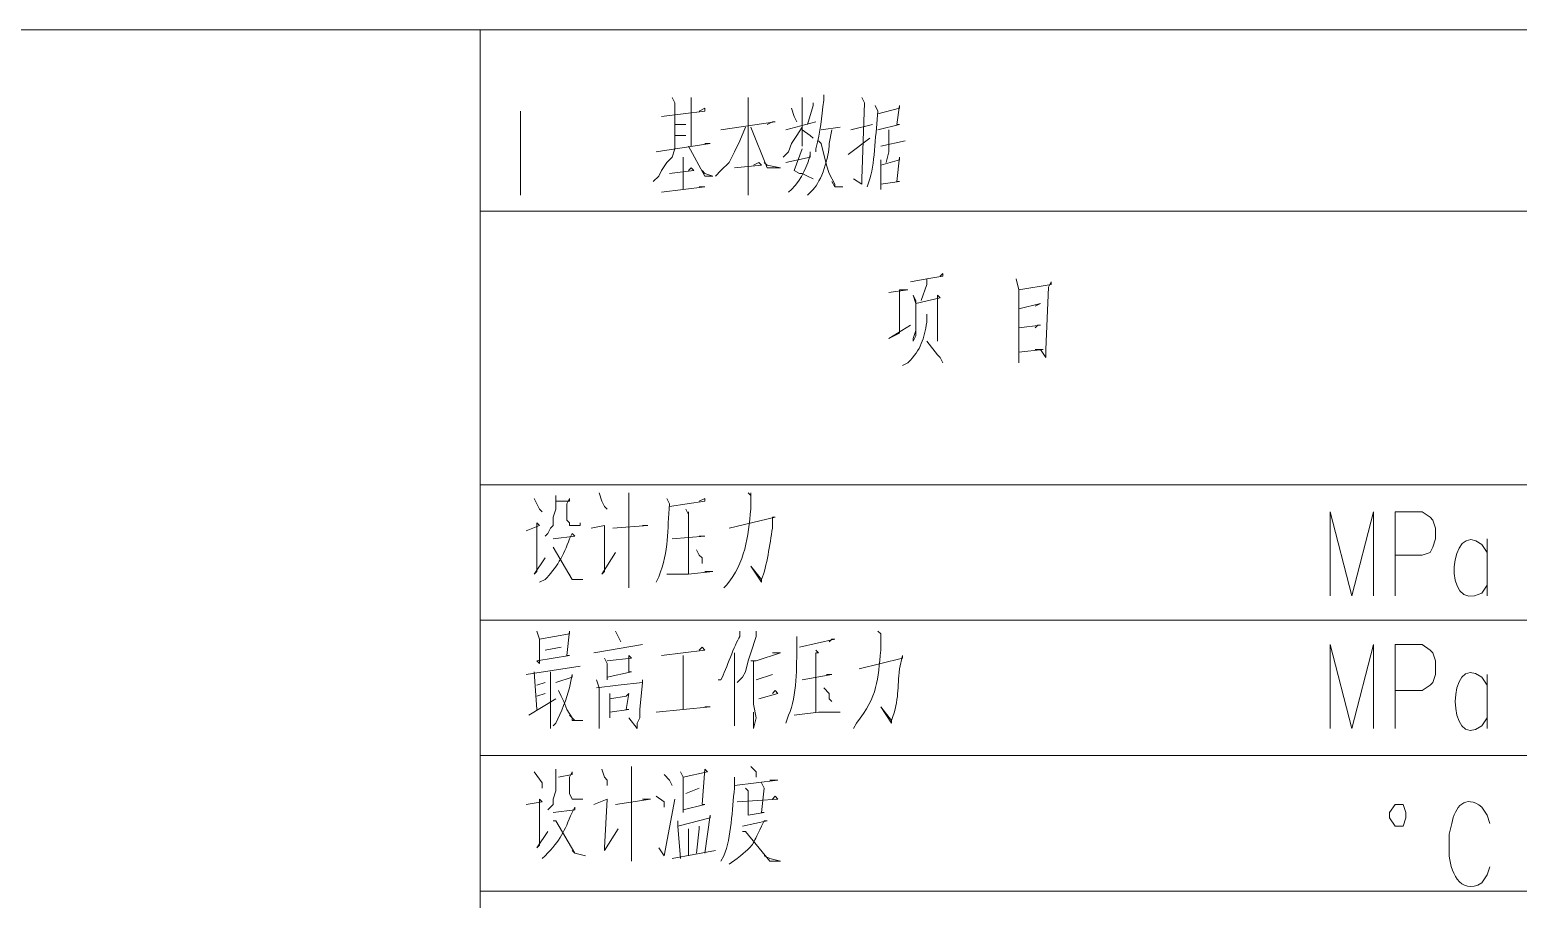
# Model space of a CAD drawing. Header units: millimetres. Extents: x 0 to 819, y 0 to 1152.
# Drawn here: x 539.4 to 638.4, y 1093.8 to 1151.6 of the extents above; entities that cross this region are included whole.
import ezdxf

# ---------------------------------------------------------------- set-up
doc = ezdxf.new("R2010")
doc.units = ezdxf.units.MM
doc.layers.add('1', color=7, linetype='Continuous')

msp = doc.modelspace()

# ---------------------------------------------------------------- linework, layer by layer
at = {"layer": '1', "color": 0, "lineweight": 18}
for points in [[(819, 14.361732), (43.56, 14.361732), (43.56, 1151.601732), (819, 1151.601732), (819, 14.361732)], [(569.34, 1151.601732), (569.34, 761.001732)], [(819, 1139.541732), (569.34, 1139.541732)]]:
    msp.add_lwpolyline(points, dxfattribs=at)
at = {"layer": '1', "color": 0, "lineweight": 9}
for points in [[(582.12, 1147.101732), (582.3, 1146.741732), (582.3, 1143.681732), (582.12, 1143.141732), (581.76, 1142.781732), (581.4, 1142.241732), (581.22, 1141.881732), (580.86, 1141.521732)], [(583.38, 1147.101732), (583.38, 1146.921732), (583.38, 1143.861732)], [(587.16, 1147.101732), (587.16, 1140.621732), (587.16, 1140.981732), (587.16, 1141.701732)], [(590.76, 1147.101732), (590.76, 1146.741732), (590.76, 1143.861732), (590.76, 1144.221732), (590.76, 1144.581732)], [(594.72, 1147.101732), (594.9, 1146.741732), (594.9, 1146.741732), (594.72, 1141.701732), (594.72, 1141.341732), (594.72, 1141.341732), (594.18, 1141.701732), (594.72, 1141.341732)], [(572.04, 1140.621732), (572.04, 1146.201732)], [(581.4, 1145.841732), (584.28, 1146.201732), (584.28, 1146.381732), (583.92, 1146.201732)], [(590.04, 1146.381732), (590.22, 1145.841732), (590.4, 1145.481732)], [(591.48, 1146.741732), (591.48, 1146.561732), (591.12, 1145.301732)], [(595.8, 1146.021732), (597.24, 1146.381732), (597.24, 1146.561732), (597.06, 1145.301732), (597.24, 1145.301732), (595.8, 1144.941732)], [(582.3, 1145.301732), (582.48, 1145.301732), (583.02, 1145.301732)], [(586.98, 1145.121732), (586.62, 1144.221732), (586.26, 1143.501732), (585.9, 1142.781732), (585.36, 1142.241732), (585, 1141.881732)], [(585.36, 1144.941732), (588.96, 1145.481732), (588.78, 1145.481732), (588.42, 1145.301732)], [(587.34, 1145.121732), (588.42, 1142.421732), (589.32, 1142.421732), (588.42, 1142.601732), (588.24, 1142.781732)], [(590.76, 1145.121732), (590.4, 1144.581732), (590.04, 1144.041732), (589.86, 1143.501732), (589.5, 1143.141732)], [(589.68, 1144.941732), (591.66, 1145.481732)], [(592.02, 1144.941732), (593.28, 1145.121732)], [(594, 1144.941732), (595.44, 1145.301732)], [(582.3, 1144.581732), (583.02, 1144.581732)], [(590.76, 1144.941732), (591.3, 1144.581732), (591.48, 1144.401732)], [(591.84, 1144.221732), (592.02, 1144.041732), (592.38, 1142.601732), (592.56, 1142.061732), (592.92, 1141.341732), (592.92, 1141.161732), (593.46, 1141.161732), (592.92, 1141.161732), (592.74, 1141.521732)], [(593.82, 1143.321732), (595.26, 1144.401732)], [(595.98, 1143.861732), (597.6, 1144.221732)], [(596.52, 1144.941732), (596.52, 1144.581732), (596.52, 1143.501732), (596.34, 1142.781732)], [(581.04, 1143.501732), (584.64, 1144.041732), (584.46, 1144.041732), (584.28, 1144.041732)], [(582.84, 1143.141732), (582.84, 1140.981732)], [(583.2, 1143.861732), (584.28, 1141.881732), (584.82, 1141.881732), (584.28, 1142.061732), (584.1, 1142.241732)], [(590.76, 1143.681732), (590.22, 1142.241732), (590.58, 1142.061732), (590.76, 1142.061732), (591.12, 1141.881732), (591.48, 1141.701732)], [(595.98, 1142.961732), (595.98, 1142.601732), (595.98, 1140.981732), (595.98, 1141.341732), (597.24, 1141.521732), (597.06, 1141.521732), (597.24, 1143.141732), (597.24, 1142.961732), (595.98, 1142.601732)], [(581.94, 1142.061732), (583.56, 1142.241732), (583.38, 1142.421732), (583.2, 1142.241732)], [(586.26, 1142.421732), (588.06, 1142.601732), (587.88, 1142.781732), (587.52, 1142.601732)], [(581.4, 1140.801732), (584.28, 1141.161732), (584.1, 1141.161732), (583.92, 1141.161732)], [(597.96, 1134.861732), (599.04, 1135.041732), (600.12, 1135.221732), (600.12, 1135.401732), (599.94, 1135.221732)], [(596.52, 1134.141732), (597.78, 1134.321732), (597.24, 1134.321732), (597.24, 1131.441732), (596.52, 1131.081732), (597.96, 1131.981732)], [(598.68, 1133.601732), (599.04, 1134.681732), (599.04, 1135.041732)], [(604.98, 1135.041732), (605.16, 1134.321732), (605.16, 1129.461732), (605.16, 1130.181732), (606.78, 1130.361732), (606.6, 1130.361732), (606.24, 1130.361732)], [(605.16, 1134.321732), (607.32, 1134.681732), (607.32, 1134.861732), (607.14, 1134.501732), (606.96, 1130.361732), (606.96, 1130.001732), (606.96, 1129.821732), (606.6, 1130.361732)], [(599.76, 1130.901732), (599.76, 1131.441732), (599.76, 1131.441732), (599.76, 1133.961732), (599.94, 1133.781732), (598.32, 1133.421732), (598.14, 1133.961732), (598.32, 1133.601732), (598.32, 1132.161732), (598.32, 1131.261732), (598.14, 1130.901732), (598.14, 1131.081732), (598.32, 1131.621732)], [(605.16, 1133.061732), (606.6, 1133.421732), (606.6, 1133.421732), (606.24, 1133.241732)], [(605.16, 1131.801732), (606.6, 1131.981732), (606.42, 1131.981732), (606.24, 1131.801732)], [(599.04, 1130.901732), (599.76, 1130.001732), (599.94, 1129.821732), (600.12, 1129.461732)], [(819, 1121.361732), (569.34, 1121.361732)], [(572.94, 1120.461732), (573.3, 1119.741732), (573.48, 1119.561732)], [(574.38, 1120.641732), (574.38, 1119.741732), (574.2, 1119.201732), (574.2, 1118.661732), (574.02, 1118.481732), (573.84, 1118.121732), (573.66, 1117.941732)], [(574.38, 1120.281732), (575.28, 1120.281732), (575.28, 1120.461732), (575.1, 1120.101732), (575.1, 1119.021732), (575.28, 1118.841732), (575.28, 1118.661732), (575.46, 1118.661732), (576, 1118.661732), (576, 1118.841732)], [(577.26, 1120.821732), (577.44, 1120.281732), (577.62, 1119.921732), (577.8, 1119.741732)], [(579.24, 1120.821732), (579.24, 1114.521732), (579.24, 1115.421732)], [(581.94, 1119.921732), (584.28, 1120.281732), (584.28, 1120.461732), (583.92, 1120.281732)], [(583.02, 1119.741732), (583.2, 1119.381732), (583.2, 1119.561732), (583.2, 1115.421732)], [(625.86, 1113.981732), (625.86, 1119.561732), (627.3, 1113.981732), (628.74, 1119.561732), (628.74, 1113.981732)], [(630.18, 1113.981732), (630.18, 1119.561732), (631.98, 1119.561732), (632.52, 1119.201732), (632.7, 1119.021732), (632.88, 1118.481732), (632.88, 1117.761732), (632.7, 1117.221732), (632.52, 1116.861732), (631.98, 1116.681732), (630.18, 1116.681732)], [(572.4, 1118.301732), (573.3, 1118.661732), (573.12, 1118.841732), (573.12, 1118.301732), (573.12, 1115.601732), (572.94, 1115.421732), (573.66, 1116.501732)], [(576.72, 1118.481732), (577.62, 1118.661732), (577.62, 1118.661732), (577.62, 1115.601732), (577.44, 1115.421732), (578.34, 1116.861732)], [(578.16, 1118.481732), (580.5, 1118.661732), (580.32, 1118.661732), (580.14, 1118.661732)], [(582.12, 1117.761732), (584.28, 1117.941732), (584.1, 1117.941732), (583.92, 1117.941732)], [(636.3, 1117.761732), (636.3, 1113.981732)], [(574.2, 1117.221732), (574.2, 1117.221732), (575.46, 1115.061732), (576.18, 1115.061732), (575.46, 1115.061732), (575.28, 1115.421732)], [(583.74, 1117.041732), (583.92, 1116.681732), (584.1, 1116.501732), (584.1, 1116.141732)], [(581.76, 1115.421732), (583.2, 1115.421732), (584.82, 1115.601732), (584.64, 1115.601732), (584.28, 1115.601732)], [(819, 1112.361732), (569.34, 1112.361732)], [(573.12, 1111.641732), (573.3, 1111.101732), (573.3, 1109.481732), (573.12, 1109.661732), (575.28, 1110.021732), (575.1, 1110.021732), (575.28, 1111.641732), (575.28, 1111.461732), (573.3, 1111.101732)], [(578.34, 1111.641732), (578.52, 1111.281732), (578.7, 1110.921732)], [(587.7, 1111.641732), (587.7, 1111.281732), (587.34, 1110.201732), (587.16, 1109.661732), (586.98, 1108.941732), (586.8, 1108.581732), (586.44, 1108.221732)], [(573.66, 1110.381732), (574.74, 1110.561732)], [(576.9, 1110.201732), (580.14, 1110.741732)], [(581.4, 1110.021732), (584.28, 1110.381732), (584.1, 1110.561732), (583.92, 1110.381732)], [(590.58, 1110.561732), (592.92, 1111.101732), (592.74, 1111.101732), (592.56, 1110.921732)], [(625.86, 1105.161732), (625.86, 1110.741732), (627.3, 1105.161732), (628.74, 1110.741732), (628.74, 1105.161732)], [(630.18, 1105.161732), (630.18, 1110.741732), (631.98, 1110.741732), (632.52, 1110.381732), (632.7, 1110.201732), (632.88, 1109.661732), (632.88, 1108.761732), (632.7, 1108.221732), (632.52, 1108.041732), (631.98, 1107.681732), (630.18, 1107.681732)], [(577.62, 1109.841732), (577.8, 1109.481732), (577.8, 1108.401732), (577.8, 1108.581732), (579.42, 1108.941732), (579.24, 1108.941732), (579.24, 1110.021732), (579.42, 1109.841732), (577.8, 1109.661732)], [(582.84, 1110.021732), (582.84, 1109.661732), (582.84, 1106.421732)], [(586.26, 1110.201732), (586.26, 1105.341732), (586.26, 1105.701732), (586.26, 1106.241732)], [(587.34, 1109.661732), (587.7, 1109.661732), (589.32, 1110.201732), (589.14, 1110.201732), (588.78, 1110.201732)], [(587.52, 1109.661732), (587.52, 1106.781732), (587.7, 1105.881732), (587.52, 1105.161732), (587.52, 1106.241732)], [(591.66, 1110.381732), (591.84, 1110.201732), (591.66, 1110.201732), (591.66, 1106.241732)], [(572.4, 1108.761732), (576, 1109.301732)], [(572.94, 1108.941732), (573.12, 1106.421732)], [(574.02, 1108.941732), (574.02, 1105.881732), (574.02, 1105.521732), (574.02, 1105.161732), (574.02, 1105.341732), (574.02, 1105.881732)], [(587.7, 1108.401732), (588.78, 1108.761732)], [(590.76, 1108.401732), (592.74, 1108.761732), (592.74, 1108.761732), (592.38, 1108.761732)], [(636.3, 1108.761732), (636.3, 1105.161732)], [(573.12, 1108.041732), (573.66, 1108.221732)], [(573.12, 1107.321732), (573.66, 1107.501732)], [(574.56, 1107.681732), (574.74, 1107.321732), (574.92, 1106.961732), (575.1, 1106.421732), (575.46, 1105.881732), (575.46, 1105.701732), (576.18, 1105.701732), (575.64, 1105.701732)], [(577.26, 1105.701732), (577.26, 1105.341732), (577.26, 1105.161732), (577.26, 1107.141732), (577.26, 1107.861732), (577.08, 1108.401732)], [(577.08, 1107.861732), (578.52, 1108.041732), (580.14, 1108.221732), (580.14, 1108.401732), (580.14, 1108.401732), (580.14, 1108.221732), (579.96, 1106.421732), (579.96, 1105.881732), (579.78, 1105.521732), (579.78, 1105.161732), (579.24, 1105.881732)], [(577.98, 1107.501732), (577.98, 1107.141732), (577.98, 1105.881732), (577.98, 1106.241732), (579.24, 1106.421732), (579.06, 1106.421732), (579.24, 1107.501732), (579.24, 1107.501732), (579.06, 1107.321732), (577.98, 1107.141732)], [(587.88, 1107.141732), (589.14, 1107.501732), (588.96, 1107.681732), (588.78, 1107.501732)], [(592.2, 1107.861732), (592.56, 1107.501732), (592.56, 1107.141732), (592.74, 1106.961732)], [(572.58, 1106.061732), (574.38, 1107.141732)], [(581.04, 1106.241732), (584.64, 1106.601732), (584.64, 1106.601732), (584.28, 1106.601732)], [(575.28, 1106.061732), (575.64, 1105.701732)], [(590.22, 1106.061732), (591.84, 1106.241732), (593.28, 1106.241732), (593.28, 1106.241732), (592.92, 1106.241732)], [(819, 1103.361732), (569.34, 1103.361732)], [(579.42, 1102.641732), (579.42, 1102.281732), (579.42, 1096.341732), (579.42, 1096.701732), (579.42, 1097.241732)], [(587.34, 1102.641732), (587.7, 1102.281732), (587.7, 1101.921732)], [(572.94, 1102.281732), (573.48, 1101.561732), (573.48, 1101.201732)], [(574.38, 1102.461732), (574.38, 1101.381732), (574.38, 1101.021732), (574.2, 1100.481732), (574.2, 1100.121732), (574.02, 1099.941732), (573.84, 1099.761732)], [(574.56, 1101.921732), (575.46, 1102.101732), (575.46, 1102.281732), (575.28, 1101.921732), (575.28, 1100.841732), (575.46, 1100.481732), (575.46, 1100.481732), (575.64, 1100.481732), (576, 1100.481732), (576.18, 1100.481732), (576.18, 1100.481732)], [(577.44, 1102.461732), (577.62, 1101.921732), (577.8, 1101.741732), (577.8, 1101.381732)], [(581.58, 1102.101732), (581.94, 1101.741732), (582.12, 1101.381732)], [(582.66, 1102.281732), (582.84, 1101.921732), (582.84, 1100.841732), (582.84, 1099.581732), (582.84, 1099.761732), (584.28, 1100.121732), (584.1, 1100.121732), (584.28, 1102.461732), (584.46, 1102.281732), (582.84, 1101.921732)], [(586.26, 1101.381732), (589.14, 1101.741732), (588.96, 1101.741732), (588.6, 1101.741732)], [(586.98, 1101.201732), (587.16, 1101.021732), (587.16, 1099.401732), (587.16, 1099.401732), (588.24, 1099.581732), (588.06, 1099.581732), (588.24, 1101.201732), (588.06, 1101.561732)], [(581.04, 1100.661732), (581.58, 1100.301732), (581.58, 1099.941732)], [(583.02, 1100.841732), (583.92, 1101.201732)], [(586.44, 1100.301732), (589.14, 1100.481732), (588.96, 1100.661732), (588.78, 1100.481732)], [(572.4, 1100.121732), (573.48, 1100.301732), (573.3, 1100.481732), (573.3, 1100.121732), (573.3, 1097.421732), (573.12, 1097.241732), (573.84, 1098.321732)], [(576.9, 1100.121732), (577.8, 1100.481732), (577.8, 1100.481732), (577.62, 1097.241732), (577.62, 1097.061732), (578.52, 1098.501732)], [(578.34, 1100.121732), (580.68, 1100.481732), (580.5, 1100.481732), (580.14, 1100.481732)], [(581.22, 1097.241732), (581.58, 1096.701732), (582.3, 1100.481732)], [(630.72, 1100.121732), (630.9, 1099.581732), (630.9, 1099.221732), (630.72, 1098.681732), (630.18, 1098.681732), (629.82, 1099.221732), (629.82, 1099.581732), (630.18, 1100.121732), (630.72, 1100.121732)], [(574.2, 1099.041732), (574.38, 1099.041732), (575.64, 1096.881732), (576.36, 1096.701732), (575.64, 1096.881732), (575.46, 1097.061732)], [(584.28, 1096.881732), (584.64, 1099.401732), (584.64, 1099.221732), (582.48, 1098.681732), (582.48, 1099.041732), (582.48, 1098.681732), (582.66, 1096.521732)], [(583.92, 1098.681732), (583.92, 1098.501732), (583.74, 1096.881732)], [(583.2, 1096.701732), (583.2, 1098.501732), (583.2, 1098.501732)], [(586.8, 1098.321732), (586.98, 1098.321732), (588.6, 1096.341732), (589.32, 1096.341732), (589.32, 1096.341732), (588.6, 1096.521732), (588.24, 1096.701732)], [(582.12, 1096.521732), (585, 1097.061732)], [(819, 1094.361732), (569.34, 1094.361732)]]:
    msp.add_lwpolyline(points, dxfattribs=at)
for points, knots in [([(592.2, 1147.281732), (592.2, 1147.281732), (592.2, 1146.921732), (592.2, 1146.921732), (592.02, 1145.661732), (592.02, 1144.941732), (591.66, 1143.681732), (591.66, 1143.681732), (591.66, 1143.501732), (591.66, 1143.501732)], [0, 0, 0, 0, 1, 1, 1, 2, 2, 2, 3, 3, 3, 3]), ([(595.62, 1146.561732), (595.62, 1146.561732), (595.8, 1146.201732), (595.8, 1146.201732), (595.62, 1144.761732), (595.62, 1142.961732), (595.26, 1141.701732), (595.26, 1141.701732), (595.08, 1141.161732), (595.08, 1141.161732)], [0, 0, 0, 0, 1, 1, 1, 2, 2, 2, 3, 3, 3, 3]), ([(592.74, 1144.941732), (592.74, 1144.941732), (592.56, 1144.041732), (592.56, 1144.041732), (592.56, 1143.141732), (592.02, 1141.521732), (591.48, 1140.981732), (591.48, 1140.981732), (591.12, 1140.621732), (591.12, 1140.621732)], [0, 0, 0, 0, 1, 1, 1, 2, 2, 2, 3, 3, 3, 3]), ([(589.68, 1142.781732), (589.68, 1142.781732), (591.3, 1143.141732), (591.3, 1143.141732), (591.3, 1143.141732), (591.3, 1143.501732), (591.3, 1143.501732), (591.3, 1143.501732), (591.3, 1143.321732), (591.3, 1143.321732), (591.12, 1142.601732), (590.76, 1141.701732), (590.04, 1140.981732), (590.04, 1140.981732), (589.86, 1140.801732), (589.86, 1140.801732)], [0, 0, 0, 0, 1, 1, 1, 2, 2, 2, 3, 3, 3, 4, 4, 4, 5, 5, 5, 5]), ([(597.42, 1129.281732), (597.42, 1129.281732), (597.78, 1129.461732), (597.78, 1129.461732), (598.68, 1130.361732), (598.86, 1131.081732), (599.04, 1132.161732), (599.04, 1132.161732), (599.04, 1132.701732), (599.04, 1132.701732)], [0, 0, 0, 0, 1, 1, 1, 2, 2, 2, 3, 3, 3, 3]), ([(581.76, 1120.461732), (581.76, 1120.461732), (581.94, 1120.101732), (581.94, 1120.101732), (581.76, 1118.301732), (581.94, 1117.041732), (581.22, 1115.241732), (581.22, 1115.241732), (581.04, 1114.881732), (581.04, 1114.881732)], [0, 0, 0, 0, 1, 1, 1, 2, 2, 2, 3, 3, 3, 3]), ([(587.16, 1120.821732), (587.16, 1120.821732), (587.34, 1120.641732), (587.34, 1120.641732), (587.34, 1120.641732), (587.34, 1120.821732), (587.34, 1120.821732), (587.34, 1120.821732), (587.34, 1119.741732), (587.34, 1119.741732), (587.16, 1117.941732), (586.98, 1116.141732), (585.72, 1114.701732), (585.72, 1114.701732), (585.54, 1114.521732), (585.54, 1114.521732)], [0, 0, 0, 0, 1, 1, 1, 2, 2, 2, 3, 3, 3, 4, 4, 4, 5, 5, 5, 5]), ([(585.9, 1118.481732), (585.9, 1118.481732), (588.96, 1119.201732), (588.96, 1119.201732), (588.96, 1119.201732), (588.78, 1119.201732), (588.78, 1119.201732), (588.78, 1119.201732), (588.78, 1118.481732), (588.78, 1118.481732), (588.6, 1117.401732), (588.42, 1115.961732), (588.06, 1115.061732), (588.06, 1115.061732), (588.06, 1114.881732), (588.06, 1114.881732), (588.06, 1114.881732), (587.34, 1115.961732), (587.34, 1115.961732), (587.34, 1115.961732), (588.06, 1115.061732), (588.06, 1115.061732)], [0, 0, 0, 0, 1, 1, 1, 2, 2, 2, 3, 3, 3, 4, 4, 4, 5, 5, 5, 6, 6, 6, 7, 7, 7, 7]), ([(636.3, 1116.861732), (636.3, 1116.861732), (635.94, 1117.401732), (635.94, 1117.401732), (633.78, 1119.201732), (633.24, 1112.721732), (635.94, 1114.161732), (635.94, 1114.161732), (636.3, 1114.701732), (636.3, 1114.701732)], [0, 0, 0, 0, 1, 1, 1, 2, 2, 2, 3, 3, 3, 3]), ([(574.2, 1117.761732), (574.2, 1117.761732), (575.64, 1117.941732), (575.64, 1117.941732), (575.64, 1117.941732), (575.46, 1118.121732), (575.46, 1118.121732), (575.46, 1118.121732), (575.28, 1117.761732), (575.28, 1117.761732), (574.92, 1116.681732), (574.38, 1115.781732), (573.66, 1115.061732), (573.66, 1115.061732), (573.3, 1114.881732), (573.3, 1114.881732)], [0, 0, 0, 0, 1, 1, 1, 2, 2, 2, 3, 3, 3, 4, 4, 4, 5, 5, 5, 5]), ([(586.62, 1111.641732), (586.62, 1111.641732), (586.62, 1111.281732), (586.62, 1111.281732), (586.26, 1110.741732), (585.72, 1109.121732), (585.36, 1108.401732), (585.36, 1108.401732), (585.18, 1108.401732), (585.18, 1108.401732)], [0, 0, 0, 0, 1, 1, 1, 2, 2, 2, 3, 3, 3, 3]), ([(595.8, 1111.641732), (595.8, 1111.641732), (595.98, 1111.461732), (595.98, 1111.461732), (595.98, 1111.461732), (595.98, 1111.461732), (595.98, 1111.461732), (595.98, 1111.461732), (595.98, 1110.381732), (595.98, 1110.381732), (595.8, 1108.401732), (595.8, 1107.321732), (594.36, 1105.521732), (594.36, 1105.521732), (594.18, 1105.161732), (594.18, 1105.161732)], [0, 0, 0, 0, 1, 1, 1, 2, 2, 2, 3, 3, 3, 4, 4, 4, 5, 5, 5, 5]), ([(590.4, 1111.281732), (590.4, 1111.281732), (590.4, 1110.741732), (590.4, 1110.741732), (590.4, 1109.301732), (590.4, 1107.321732), (589.86, 1106.061732), (589.86, 1106.061732), (589.68, 1105.521732), (589.68, 1105.521732)], [0, 0, 0, 0, 1, 1, 1, 2, 2, 2, 3, 3, 3, 3]), ([(594.54, 1109.121732), (594.54, 1109.121732), (597.42, 1109.841732), (597.42, 1109.841732), (597.42, 1109.841732), (597.42, 1110.021732), (597.42, 1110.021732), (597.42, 1110.021732), (597.24, 1109.121732), (597.24, 1109.121732), (597.06, 1107.861732), (597.24, 1107.141732), (596.7, 1105.701732), (596.7, 1105.701732), (596.7, 1105.521732), (596.7, 1105.521732), (596.7, 1105.521732), (595.98, 1106.601732), (595.98, 1106.601732), (595.98, 1106.601732), (596.7, 1105.701732), (596.7, 1105.701732)], [0, 0, 0, 0, 1, 1, 1, 2, 2, 2, 3, 3, 3, 4, 4, 4, 5, 5, 5, 6, 6, 6, 7, 7, 7, 7]), ([(636.3, 1108.041732), (636.3, 1108.041732), (635.94, 1108.581732), (635.94, 1108.581732), (633.6, 1110.381732), (633.6, 1103.541732), (635.94, 1105.341732), (635.94, 1105.341732), (636.3, 1105.881732), (636.3, 1105.881732)], [0, 0, 0, 0, 1, 1, 1, 2, 2, 2, 3, 3, 3, 3]), ([(574.38, 1108.221732), (574.38, 1108.221732), (575.46, 1108.581732), (575.46, 1108.581732), (575.46, 1108.581732), (575.46, 1108.761732), (575.46, 1108.761732), (575.46, 1108.761732), (575.28, 1107.861732), (575.28, 1107.861732), (575.1, 1107.141732), (574.74, 1106.241732), (574.38, 1105.521732), (574.38, 1105.521732), (574.2, 1105.341732), (574.2, 1105.341732)], [0, 0, 0, 0, 1, 1, 1, 2, 2, 2, 3, 3, 3, 4, 4, 4, 5, 5, 5, 5]), ([(586.26, 1101.921732), (586.26, 1101.921732), (586.26, 1101.201732), (586.26, 1101.201732), (586.08, 1099.761732), (586.08, 1097.961732), (585.54, 1096.701732), (585.54, 1096.701732), (585.36, 1096.341732), (585.36, 1096.341732)], [0, 0, 0, 0, 1, 1, 1, 2, 2, 2, 3, 3, 3, 3]), ([(636.48, 1098.861732), (636.48, 1098.861732), (636.3, 1099.401732), (636.3, 1099.401732), (636.3, 1099.401732), (635.94, 1099.941732), (635.94, 1099.941732), (634.86, 1100.841732), (634.14, 1099.941732), (633.96, 1098.861732), (633.96, 1098.861732), (633.78, 1098.141732), (633.78, 1098.141732), (633.78, 1098.141732), (633.78, 1096.881732), (633.78, 1096.881732), (633.78, 1095.801732), (634.5, 1094.001732), (635.94, 1094.901732), (635.94, 1094.901732), (636.3, 1095.441732), (636.3, 1095.441732), (636.3, 1095.441732), (636.48, 1095.981732), (636.48, 1095.981732)], [0, 0, 0, 0, 1, 1, 1, 2, 2, 2, 3, 3, 3, 4, 4, 4, 5, 5, 5, 6, 6, 6, 7, 7, 7, 8, 8, 8, 8]), ([(574.2, 1099.581732), (574.2, 1099.581732), (575.64, 1099.761732), (575.64, 1099.761732), (575.64, 1099.761732), (575.64, 1099.941732), (575.64, 1099.941732), (575.64, 1099.941732), (575.46, 1099.581732), (575.46, 1099.581732), (574.92, 1098.321732), (574.74, 1097.781732), (573.66, 1096.701732), (573.66, 1096.701732), (573.48, 1096.521732), (573.48, 1096.521732)], [0, 0, 0, 0, 1, 1, 1, 2, 2, 2, 3, 3, 3, 4, 4, 4, 5, 5, 5, 5]), ([(586.8, 1098.681732), (586.8, 1098.681732), (588.42, 1099.041732), (588.42, 1099.041732), (588.42, 1099.041732), (588.24, 1099.041732), (588.24, 1099.041732), (588.24, 1099.041732), (588.06, 1098.681732), (588.06, 1098.681732), (587.34, 1097.241732), (587.7, 1097.601732), (586.44, 1096.521732), (586.44, 1096.521732), (585.9, 1096.161732), (585.9, 1096.161732)], [0, 0, 0, 0, 1, 1, 1, 2, 2, 2, 3, 3, 3, 4, 4, 4, 5, 5, 5, 5])]:
    msp.add_open_spline(points, degree=3, knots=knots, dxfattribs=at)

doc.saveas('drawing.dxf')
